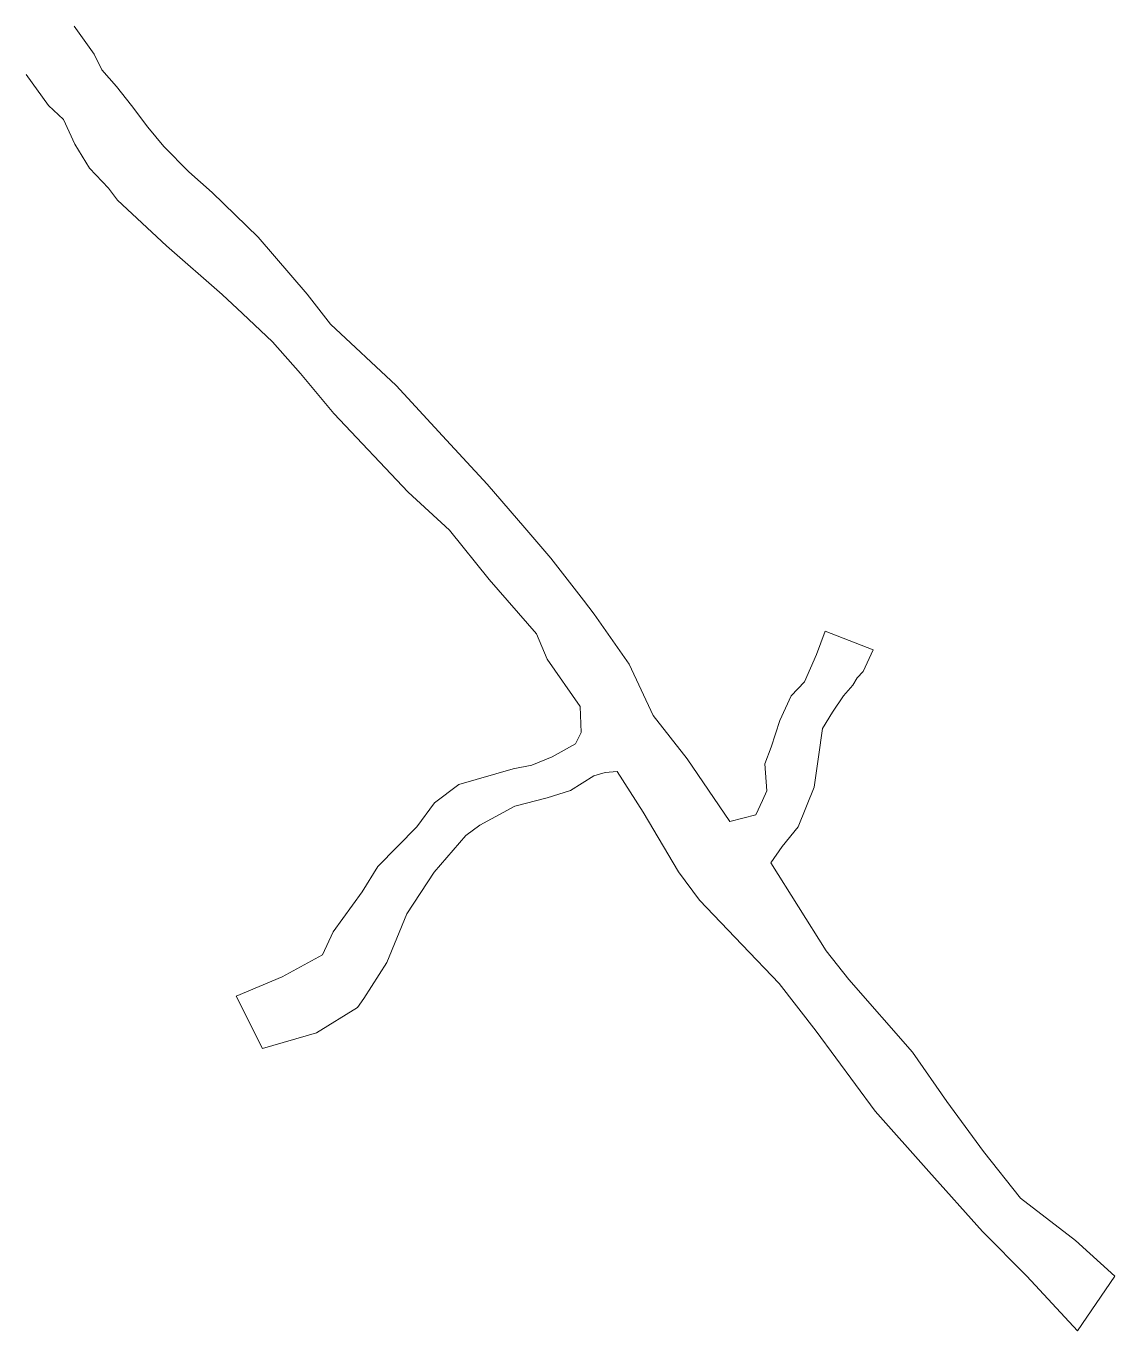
# Model space of a CAD drawing. Header units: millimetres. Extents: x 645538.4 to 645610.8, y 4145198.9 to 4145285.7.
import ezdxf

# ---------------------------------------------------------------- set-up
doc = ezdxf.new("R2010")
doc.units = ezdxf.units.MM
doc.layers.add('DELIKKAYA_2248', color=152, linetype='Continuous', lineweight=0)

msp = doc.modelspace()

# ---------------------------------------------------------------- linework, layer by layer
at = {"layer": 'DELIKKAYA_2248', "lineweight": 0}
for p, q in [((645542.943, 4145283.861, 2248.29), (645541.601, 4145285.721, 2247.991)), ((645543.461, 4145282.82, 2248.27), (645542.943, 4145283.861, 2248.29)), ((645538.413, 4145282.494, 2248.275), (645539.9, 4145280.435, 2248.36)), ((645544.431, 4145281.694, 2248.269), (645543.461, 4145282.82, 2248.27)), ((645545.416, 4145280.45, 2248.387), (645544.431, 4145281.694, 2248.269)), ((645546.52, 4145279.009, 2248.541), (645545.416, 4145280.45, 2248.387)), ((645539.9, 4145280.435, 2248.36), (645540.907, 4145279.499, 2248.461)), ((645540.907, 4145279.499, 2248.461), (645541.65, 4145277.872, 2248.601)), ((645547.584, 4145277.723, 2248.726), (645546.52, 4145279.009, 2248.541)), ((645541.65, 4145277.872, 2248.601), (645542.633, 4145276.265, 2248.891)), ((645549.245, 4145276.032, 2248.691), (645547.584, 4145277.723, 2248.726)), ((645542.633, 4145276.265, 2248.891), (645543.894, 4145274.933, 2249.202)), ((645550.793, 4145274.643, 2248.662), (645549.245, 4145276.032, 2248.691)), ((645543.894, 4145274.933, 2249.202), (645544.493, 4145274.14, 2248.879)), ((645553.84, 4145271.687, 2248.693), (645550.793, 4145274.643, 2248.662)), ((645544.493, 4145274.14, 2248.879), (645547.751, 4145271.107, 2248.822)), ((645547.751, 4145271.107, 2248.822), (645551.462, 4145267.876, 2248.696)), ((645557.115, 4145267.886, 2248.764), (645553.84, 4145271.687, 2248.693)), ((645551.462, 4145267.876, 2248.696), (645552.8, 4145266.595, 2248.74)), ((645558.65, 4145265.891, 2249.067), (645557.115, 4145267.886, 2248.764)), ((645552.8, 4145266.595, 2248.74), (645554.808, 4145264.71, 2248.708)), ((645563.022, 4145261.824, 2249.232), (645558.65, 4145265.891, 2249.067)), ((645554.808, 4145264.71, 2248.708), (645556.671, 4145262.615, 2248.843)), ((645556.671, 4145262.615, 2248.843), (645558.891, 4145259.953, 2249.293)), ((645566.108, 4145258.472, 2249.502), (645563.022, 4145261.824, 2249.232)), ((645558.891, 4145259.953, 2249.293), (645563.828, 4145254.713, 2249.57)), ((645569.08, 4145255.258, 2249.862), (645566.108, 4145258.472, 2249.502)), ((645563.828, 4145254.713, 2249.57), (645566.567, 4145252.187, 2249.838)), ((645569.08, 4145255.258, 2249.862), (645571.587, 4145252.342, 2250.323)), ((645566.567, 4145252.187, 2249.838), (645569.222, 4145248.901, 2250.323)), ((645573.314, 4145250.333, 2250.617), (645571.587, 4145252.342, 2250.323)), ((645575.485, 4145247.527, 2250.681), (645573.314, 4145250.333, 2250.617)), ((645569.222, 4145248.901, 2250.323), (645572.358, 4145245.292, 2250.772)), ((645575.485, 4145247.527, 2250.681), (645576.205, 4145246.604, 2250.551)), ((645576.205, 4145246.604, 2250.551), (645578.521, 4145243.286, 2250.79)), ((645573.076, 4145243.607, 2250.618), (645572.358, 4145245.292, 2250.772)), ((645590.992, 4145243.918, 2251.534), (645591.566, 4145245.468, 2251.811)), ((645591.566, 4145245.468, 2251.811), (645594.748, 4145244.244, 2252.72)), ((645594.748, 4145244.244, 2252.72), (645594.08, 4145242.789, 2252.236)), ((645575.268, 4145240.462, 2250.974), (645573.076, 4145243.607, 2250.618)), ((645578.521, 4145243.286, 2250.79), (645580.114, 4145239.856, 2251.034)), ((645590.193, 4145242.104, 2252.179), (645590.992, 4145243.918, 2251.534)), ((645593.413, 4145241.886, 2252.23), (645593.686, 4145242.364, 2251.65)), ((645594.08, 4145242.789, 2252.236), (645593.686, 4145242.364, 2251.65)), ((645589.305, 4145241.166, 2251.566), (645590.193, 4145242.104, 2252.179)), ((645592.787, 4145241.167, 2252), (645593.413, 4145241.886, 2252.23)), ((645589.305, 4145241.166, 2251.566), (645588.538, 4145239.53, 2251.591)), ((645592.057, 4145240.097, 2252.172), (645592.787, 4145241.167, 2252)), ((645575.268, 4145240.462, 2250.974), (645575.332, 4145238.741, 2251.072)), ((645580.114, 4145239.856, 2251.034), (645582.391, 4145236.975, 2251.425)), ((645591.395, 4145238.995, 2251.756), (645592.057, 4145240.097, 2252.172)), ((645587.978, 4145237.766, 2251.51), (645588.538, 4145239.53, 2251.591)), ((645591.116, 4145237.117, 2251.72), (645591.395, 4145238.995, 2251.756)), ((645574.95, 4145237.977, 2251.026), (645573.41, 4145237.125, 2250.85)), ((645575.332, 4145238.741, 2251.072), (645574.95, 4145237.977, 2251.026)), ((645573.41, 4145237.125, 2250.85), (645572.061, 4145236.569, 2251.089)), ((645587.548, 4145236.647, 2251.48), (645587.978, 4145237.766, 2251.51)), ((645591.116, 4145237.117, 2251.72), (645590.822, 4145235.089, 2251.609)), ((645570.811, 4145236.322, 2251.092), (645567.191, 4145235.265, 2251.021)), ((645572.061, 4145236.569, 2251.089), (645570.811, 4145236.322, 2251.092)), ((645582.391, 4145236.975, 2251.425), (645585.218, 4145232.809, 2251.478)), ((645587.689, 4145234.857, 2251.694), (645587.548, 4145236.647, 2251.48)), ((645574.623, 4145234.874, 2251.074), (645576.183, 4145235.858, 2251.199)), ((645576.183, 4145235.858, 2251.199), (645576.937, 4145236.079, 2251.255)), ((645576.937, 4145236.079, 2251.255), (645577.737, 4145236.132, 2251.048)), ((645579.449, 4145233.443, 2251.579), (645577.737, 4145236.132, 2251.048)), ((645567.191, 4145235.265, 2251.021), (645565.583, 4145234.057, 2250.978)), ((645573.061, 4145234.381, 2251.102), (645574.623, 4145234.874, 2251.074)), ((645587.393, 4145234.216, 2251.473), (645587.689, 4145234.857, 2251.694)), ((645590.822, 4145235.089, 2251.609), (645589.761, 4145232.457, 2251.627)), ((645565.583, 4145234.057, 2250.978), (645564.41, 4145232.47, 2250.938)), ((645568.591, 4145232.572, 2251.077), (645570.919, 4145233.831, 2251.137)), ((645570.919, 4145233.831, 2251.137), (645573.061, 4145234.381, 2251.102)), ((645586.947, 4145233.257, 2251.506), (645587.393, 4145234.216, 2251.473)), ((645581.798, 4145229.463, 2251.929), (645579.449, 4145233.443, 2251.579)), ((645585.218, 4145232.809, 2251.478), (645586.947, 4145233.257, 2251.506)), ((645564.41, 4145232.47, 2250.938), (645561.819, 4145229.813, 2251.006)), ((645565.556, 4145229.451, 2251.088), (645567.661, 4145231.887, 2250.972)), ((645567.661, 4145231.887, 2250.972), (645568.591, 4145232.572, 2251.077)), ((645589.761, 4145232.457, 2251.627), (645588.713, 4145231.148, 2251.863)), ((645588.713, 4145231.148, 2251.863), (645587.957, 4145230.057, 2251.919)), ((645561.819, 4145229.813, 2251.006), (645560.774, 4145228.13, 2251.197)), ((645563.728, 4145226.664, 2251.073), (645565.556, 4145229.451, 2251.088)), ((645581.798, 4145229.463, 2251.929), (645583.211, 4145227.579, 2251.769)), ((645587.957, 4145230.057, 2251.919), (645591.63, 4145224.204, 2251.831)), ((645560.774, 4145228.13, 2251.197), (645558.844, 4145225.485, 2250.912)), ((645583.211, 4145227.579, 2251.769), (645586.033, 4145224.61, 2251.809)), ((645562.418, 4145223.427, 2251.031), (645563.728, 4145226.664, 2251.073)), ((645558.844, 4145225.485, 2250.912), (645558.119, 4145223.948, 2251.119)), ((645586.033, 4145224.61, 2251.809), (645588.498, 4145222.034, 2251.836)), ((645591.63, 4145224.204, 2251.831), (645593.134, 4145222.302, 2251.875)), ((645558.119, 4145223.948, 2251.119), (645555.454, 4145222.491, 2251.134)), ((645560.887, 4145221.044, 2250.845), (645562.418, 4145223.427, 2251.031)), ((645555.454, 4145222.491, 2251.134), (645552.385, 4145221.19, 2251.189)), ((645593.134, 4145222.302, 2251.875), (645597.373, 4145217.469, 2251.765)), ((645590.956, 4145218.864, 2251.847), (645588.498, 4145222.034, 2251.836)), ((645552.385, 4145221.19, 2251.189), (645554.128, 4145217.719, 2251.001)), ((645560.446, 4145220.447, 2250.946), (645560.887, 4145221.044, 2250.845)), ((645557.737, 4145218.761, 2250.836), (645560.446, 4145220.447, 2250.946)), ((645594.892, 4145213.547, 2251.675), (645590.956, 4145218.864, 2251.847)), ((645554.128, 4145217.719, 2251.001), (645557.737, 4145218.761, 2250.836)), ((645597.373, 4145217.469, 2251.765), (645599.661, 4145214.187, 2251.751)), ((645599.661, 4145214.187, 2251.751), (645602.099, 4145210.855, 2252.001)), ((645598.454, 4145209.529, 2251.525), (645594.892, 4145213.547, 2251.675)), ((645602.099, 4145210.855, 2252.001), (645604.548, 4145207.766, 2250.81)), ((645602.036, 4145205.551, 2250.839), (645598.454, 4145209.529, 2251.525)), ((645604.548, 4145207.766, 2251.38), (645608.216, 4145204.955, 2251.853)), ((645604.969, 4145202.574, 2251.776), (645602.036, 4145205.551, 2251.38)), ((645608.216, 4145204.955, 2251.853), (645610.835, 4145202.576, 2252.123)), ((645608.356, 4145198.932, 2251.962), (645604.969, 4145202.574, 2251.776)), ((645608.356, 4145198.932, 2251.962), (645610.835, 4145202.576, 2252.123))]:
    msp.add_line(p, q, dxfattribs=at)

doc.saveas('drawing.dxf')
